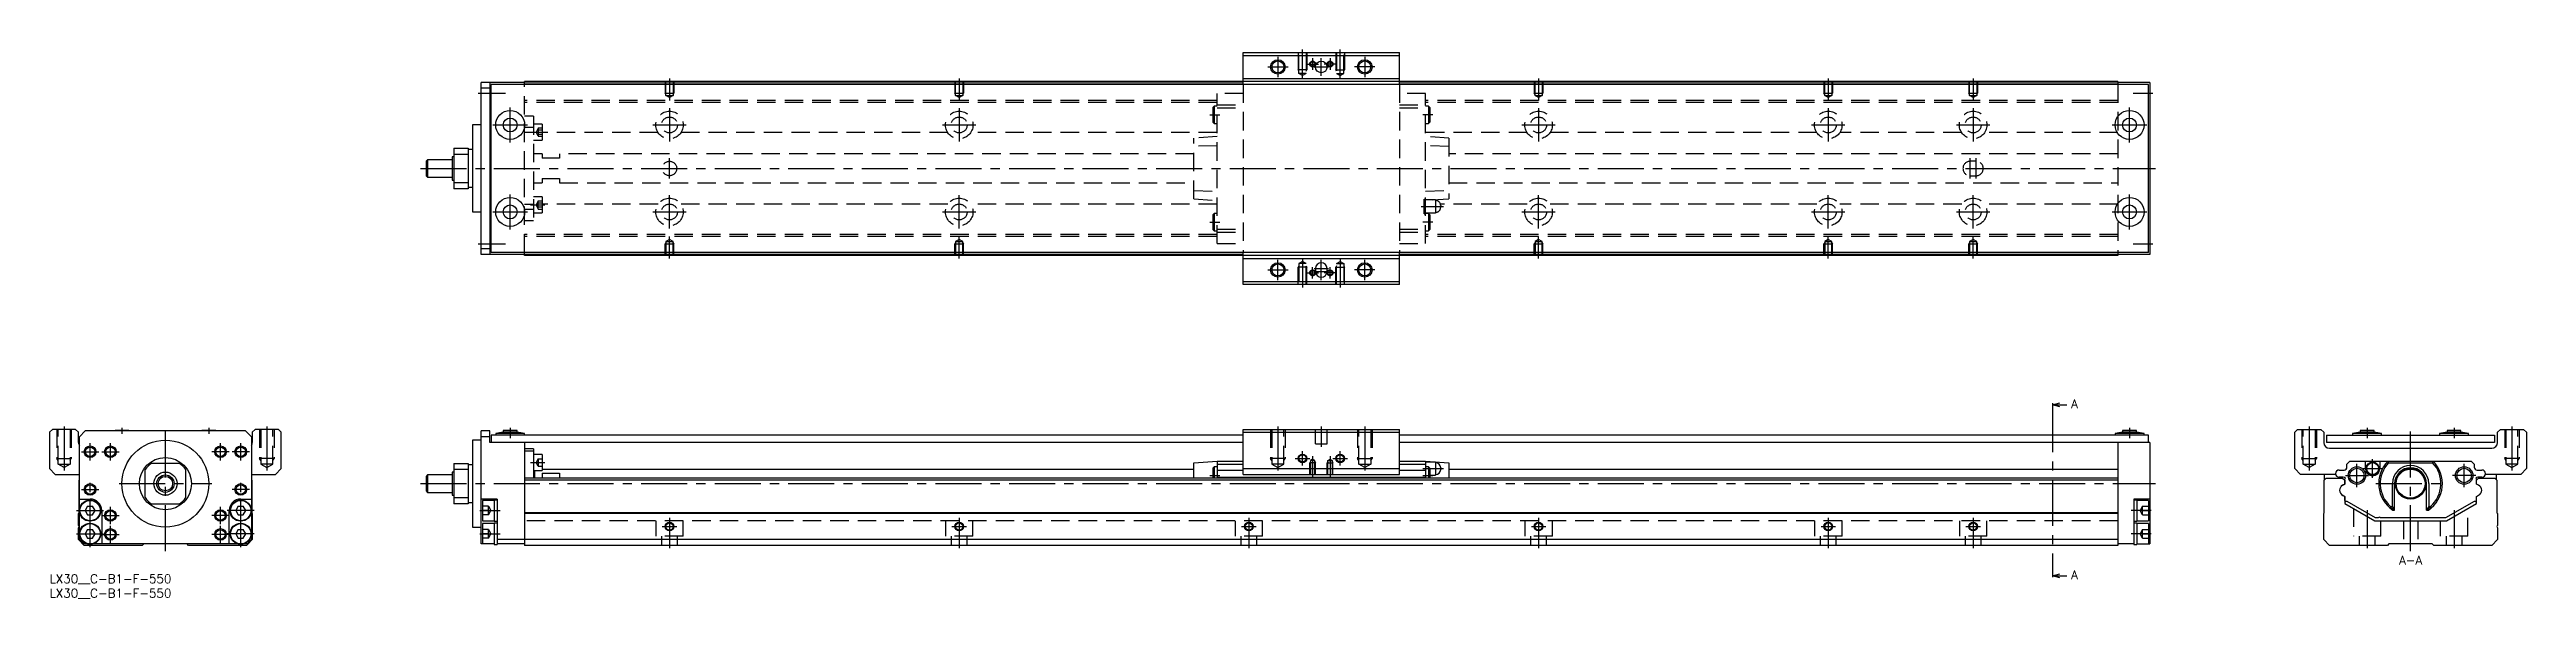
# Model space of a CAD drawing. Extents: x 0 to 855, y -8 to 181.
import ezdxf

# ---------------------------------------------------------------- set-up
doc = ezdxf.new("R2010")
doc.units = 0
doc.header["$LTSCALE"] = 0.5
doc.linetypes.add('CENTER', pattern=[50.8, 31.75, -6.35, 6.35, -6.35])
doc.linetypes.add('DASHED', pattern=[19.05, 12.7, -6.35])
for name, color, linetype in [('MSM_CENTER', 1, 'CENTER'), ('MSM_CONTINUOUS', 7, 'CONTINUOUS'), ('MSM_DASHED', 4, 'DASHED'), ('MSM_NARROW', 5, 'CONTINUOUS'), ('MSM_PART_NUMBER', 7, 'CONTINUOUS')]:
    doc.layers.add(name, color=color, linetype=linetype)
doc.styles.get("Standard").update_dxf_attribs({"font": 'txt.shx', "height": 3, "bigfont": 'bigfont.shx'})

# ---------------------------------------------------------------- blocks, each defined once
blk = doc.blocks.new('*U2')
at = {"layer": 'MSM_PART_NUMBER'}
blk.add_text('LX30__C-B1-F-550', height=3, dxfattribs=at).set_placement((0, -3))
blk = doc.blocks.new('*U3')
at = {"layer": 'MSM_PART_NUMBER'}
blk.add_text('LX30__C-B1-F-550', height=3, dxfattribs=at).set_placement((0, -8))

msp = doc.modelspace()

# ---------------------------------------------------------------- linework, layer by layer
at = {"layer": 'MSM_CENTER'}
for p, q in [((432.5, 171.09), (432.5, 181)), ((445.5, 171.09), (445.5, 181)), ((420.5, 175), (427.5, 175)), ((424, 178.5), (424, 171.5)), ((434, 176), (438, 176)), ((436, 178), (436, 174)), ((436.5, 175), (441.5, 175)), ((439, 172), (439, 178)), ((444, 176), (440, 176)), ((442, 178), (442, 174)), ((457.5, 175), (450.5, 175)), ((454, 178.5), (454, 171.5)), ((148, 166), (157.4, 166)), ((214, 171), (214, 163.49)), ((314, 171), (314, 163.49)), ((514, 171), (514, 163.49)), ((614, 171), (614, 163.49)), ((664, 171), (664, 163.49)), ((719.25, 166), (726, 166)), ((153, 155), (165, 155)), ((159, 149), (159, 161)), ((208.25, 155), (219.75, 155)), ((214, 160.75), (214, 149.25)), ((308.25, 155), (319.75, 155)), ((314, 160.75), (314, 149.25)), ((400.5, 158.5), (404, 158.5)), ((477.5, 158.5), (474, 158.5)), ((508.25, 155), (519.75, 155)), ((514, 160.75), (514, 149.25)), ((608.25, 155), (619.75, 155)), ((614, 160.75), (614, 149.25)), ((658.25, 155), (669.75, 155)), ((664, 160.75), (664, 149.25)), ((712, 155), (724, 155)), ((718, 149), (718, 161)), ((166, 152.55), (171, 152.55)), ((128, 140), (727, 140)), ((214, 136.5), (214, 143.5)), ((663, 136.5), (663, 143.5)), ((665, 136.5), (665, 143.5)), ((159, 119), (159, 131)), ((214, 119.25), (214, 130.75)), ((314, 119.25), (314, 130.75)), ((514, 119.25), (514, 130.75)), ((614, 119.25), (614, 130.75)), ((664, 119.25), (664, 130.75)), ((718, 119), (718, 131)), ((153, 125), (165, 125)), ((166, 127.44), (171, 127.44)), ((208.25, 125), (219.75, 125)), ((308.25, 125), (319.75, 125)), ((400.5, 121.5), (404, 121.5)), ((473.5, 126.9), (481.2, 126.9)), ((477.5, 121.5), (474, 121.5)), ((508.25, 125), (519.75, 125)), ((608.25, 125), (619.75, 125)), ((658.25, 125), (669.75, 125)), ((712, 125), (724, 125)), ((148, 114), (157.4, 114)), ((214, 109), (214, 116.51)), ((314, 109), (314, 116.51)), ((514, 109), (514, 116.51)), ((614, 109), (614, 116.51)), ((664, 109), (664, 116.51)), ((719.25, 114), (726, 114)), ((420.5, 105), (427.5, 105)), ((424, 101.5), (424, 108.5)), ((432.5, 108.91), (432.5, 99)), ((434, 104), (438, 104)), ((436, 102), (436, 106)), ((436.5, 105.5), (441.5, 105.5)), ((436.5, 104.5), (441.5, 104.5)), ((439, 101.5), (439, 108.5)), ((444, 104), (440, 104)), ((442, 102), (442, 106)), ((445.5, 108.91), (445.5, 99)), ((457.5, 105), (450.5, 105)), ((454, 101.5), (454, 108.5)), ((40, 8), (40, 51.5)), ((691.37, 58), (691.37, 0)), ((815, 8), (815, 51.5)), ((5, 51), (5, 35.81)), ((14, 39.3), (14, 45.3)), ((21, 39.3), (21, 45.3)), ((25, 50.6), (25, 48.5)), ((55, 50.6), (55, 48.5)), ((59, 39.3), (59, 45.3)), ((66, 39.3), (66, 45.3)), ((75, 51), (75, 35.81)), ((159, 50.6), (159, 47)), ((424, 51), (424, 35.81)), ((439, 51), (439, 44)), ((454, 51), (454, 35.81)), ((718, 50.6), (718, 47)), ((780, 51), (780, 35.81)), ((800, 50.6), (800, 47)), ((830, 50.6), (830, 47)), ((850, 51), (850, 35.81)), ((11, 42.3), (17, 42.3)), ((18, 42.3), (24, 42.3)), ((62, 42.3), (56, 42.3)), ((69, 42.3), (63, 42.3)), ((166, 38.55), (171, 38.55)), ((430, 40), (435, 40)), ((432.5, 37.5), (432.5, 42.5)), ((436, 40.76), (436, 33.5)), ((442, 40.76), (442, 33.5)), ((443, 40), (448, 40)), ((445.5, 37.5), (445.5, 42.5)), ((474, 36.5), (481.2, 36.5)), ((796.5, 30.1), (796.5, 38.1)), ((798.65, 36.5), (805.15, 36.5)), ((801.9, 33.25), (801.9, 39.75)), ((833.5, 30.1), (833.5, 38.1)), ((11, 29.3), (17, 29.3)), ((14, 9.35), (14, 32.3)), ((24, 31.3), (56, 31.3)), ((69, 29.3), (63, 29.3)), ((66, 9.35), (66, 32.3)), ((128, 31.3), (727, 31.3)), ((400.5, 34.1), (404, 34.1)), ((474, 34.1), (477.5, 34.1)), ((792.5, 34.1), (800.5, 34.1)), ((803, 31.3), (827, 31.3)), ((837.5, 34.1), (829.5, 34.1)), ((9.35, 22), (18.65, 22)), ((18, 20.3), (24, 20.3)), ((21, 17.3), (21, 23.3)), ((62, 20.3), (56, 20.3)), ((59, 17.3), (59, 23.3)), ((70.65, 22), (61.35, 22)), ((148.5, 22), (155.5, 22)), ((214, 19.5), (214, 9)), ((314, 19.5), (314, 9)), ((414, 19.5), (414, 9)), ((514, 19.5), (514, 9)), ((614, 19.5), (614, 9)), ((664, 19.5), (664, 9)), ((725.5, 22), (718.5, 22)), ((800, 22.18), (800, 9)), ((830, 22.18), (830, 9)), ((9.35, 14), (18.65, 14)), ((18, 13.8), (24, 13.8)), ((21, 10.8), (21, 16.8)), ((62, 13.8), (56, 13.8)), ((59, 10.8), (59, 16.8)), ((70.65, 14), (61.35, 14)), ((148.5, 14), (155.5, 14)), ((211.5, 16.5), (216.5, 16.5)), ((311.5, 16.5), (316.5, 16.5)), ((411.5, 16.5), (416.5, 16.5)), ((511.5, 16.5), (516.5, 16.5)), ((611.5, 16.5), (616.5, 16.5)), ((661.5, 16.5), (666.5, 16.5)), ((725.5, 14), (718.5, 14))]:
    msp.add_line(p, q, dxfattribs=at)
at = {"layer": 'MSM_CONTINUOUS'}
for p, q in [((412, 180), (466, 180)), ((412, 169), (412, 180)), ((466, 169), (466, 180)), ((412, 179), (466, 179)), ((164, 169.7), (149, 169.7)), ((149, 110.3), (149, 169.7)), ((152, 167.7), (149, 167.7)), ((152, 169.7), (152, 110.3)), ((152.5, 111), (152.5, 169)), ((724.5, 169), (152.5, 169)), ((714, 170), (164, 170)), ((164, 169), (164, 170)), ((412, 169.8), (164, 169.8)), ((412, 169.1), (164, 169.1)), ((412, 171), (466, 171)), ((714, 169.8), (466, 169.8)), ((714, 169.1), (466, 169.1)), ((714, 170), (714, 169)), ((725, 169.7), (714, 169.7)), ((724.5, 111), (724.5, 169)), ((725, 169.7), (725, 110.3)), ((146, 155), (146, 125)), ((149, 155), (146, 155)), ((139.5, 147), (144.5, 147)), ((139.5, 147), (139.5, 133)), ((144.5, 147), (144.5, 133)), ((146, 146.5), (144.5, 146.5)), ((130.5, 143), (130, 142.5)), ((130, 142.5), (130, 137.5)), ((130, 137.5), (130.5, 137)), ((130.5, 143), (130.5, 137)), ((139, 143), (130.5, 143)), ((130.5, 137), (139, 137)), ((139, 144), (139, 136)), ((139.5, 144), (139, 144)), ((144.5, 144.82), (139.5, 144.82)), ((139, 136), (139.5, 136)), ((139.5, 135.18), (144.5, 135.18)), ((144.5, 133), (139.5, 133)), ((144.5, 133.5), (146, 133.5)), ((146, 125), (149, 125)), ((152, 112.3), (149, 112.3)), ((164, 110.3), (149, 110.3)), ((724.5, 111), (152.5, 111)), ((164, 110), (164, 111)), ((412, 110.9), (164, 110.9)), ((412, 110.2), (164, 110.2)), ((714, 110), (164, 110)), ((412, 100), (412, 111)), ((412, 109), (466, 109)), ((437, 105.5), (437, 104.5)), ((441, 104.5), (441, 105.5)), ((466, 100), (466, 111)), ((714, 110.9), (466, 110.9)), ((714, 110.2), (466, 110.2)), ((714, 111), (714, 110)), ((725, 110.3), (714, 110.3)), ((412, 101), (466, 101)), ((466, 100), (412, 100)), ((691.37, 58.5), (693.87, 59.17)), ((691.37, 59), (691.37, 58)), ((693.87, 57.83), (691.37, 58.5)), ((691.37, 58.5), (696.38, 58.5)), ((1, 50), (0, 49)), ((0, 49), (0, 36.5)), ((9, 50), (1, 50)), ((10, 49), (9, 50)), ((10, 45.5), (10, 49)), ((12.3, 49.5), (10.3, 47.5)), ((10.3, 12), (10.3, 47.5)), ((67.7, 49.5), (12.3, 49.5)), ((22.6, 49.6), (22.6, 49.5)), ((27.4, 49.6), (22.6, 49.6)), ((27.4, 49.5), (27.4, 49.6)), ((52.6, 49.6), (52.6, 49.5)), ((57.4, 49.6), (52.6, 49.6)), ((57.4, 49.5), (57.4, 49.6)), ((69.7, 47.5), (67.7, 49.5)), ((69.7, 47.5), (69.7, 12)), ((71, 50), (70, 49)), ((70, 49), (70, 45.5)), ((79, 50), (71, 50)), ((80, 49), (79, 50)), ((80, 36.5), (80, 49)), ((149, 46.3), (146, 46.3)), ((146, 46.3), (146, 16.3)), ((149, 10.5), (149, 49.5)), ((152, 49.5), (149, 49.5)), ((152, 47.5), (149, 47.5)), ((152, 45.5), (152, 49.5)), ((412, 45.5), (152, 45.5)), ((152.5, 48), (152.5, 45.5)), ((412, 48), (152.5, 48)), ((156.6, 49), (154, 48.6)), ((154, 48.6), (154, 48)), ((164, 48.6), (154, 48.6)), ((156.6, 49.6), (156.6, 49)), ((161.4, 49.6), (156.6, 49.6)), ((161.4, 49), (156.6, 49)), ((161.4, 49), (161.4, 49.6)), ((164, 48.6), (161.4, 49)), ((164, 48), (164, 48.6)), ((164, 45.5), (164, 10)), ((167, 43.3), (164, 43.3)), ((167, 43.3), (167, 33.2)), ((412, 34.5), (412, 50)), ((412, 50), (466, 50)), ((412, 49), (466, 49)), ((466, 34.5), (466, 50)), ((724.5, 48), (466, 48)), ((725, 45.5), (466, 45.5)), ((715.6, 49), (713, 48.6)), ((713, 48.6), (713, 48)), ((723, 48.6), (713, 48.6)), ((714, 45.5), (714, 10)), ((715.6, 49.6), (715.6, 49)), ((720.4, 49.6), (715.6, 49.6)), ((720.4, 49), (715.6, 49)), ((720.4, 49), (720.4, 49.6)), ((723, 48.6), (720.4, 49)), ((723, 48), (723, 48.6)), ((724.5, 45.5), (724.5, 48)), ((725, 45.5), (725, 10.5)), ((775, 49), (776, 50)), ((775, 36.5), (775, 49)), ((776, 50), (784, 50)), ((784, 50), (785, 49)), ((785, 49), (785, 45.5)), ((786, 48), (786, 45.5)), ((786, 48), (844, 48)), ((844, 45.5), (786, 45.5)), ((787, 43.5), (843, 43.5)), ((797.6, 49), (795, 48.6)), ((805, 48.6), (795, 48.6)), ((795, 48.6), (795, 48)), ((802.4, 49.6), (797.6, 49.6)), ((797.6, 49.6), (797.6, 49)), ((802.4, 49), (797.6, 49)), ((802.4, 49), (802.4, 49.6)), ((805, 48.6), (802.4, 49)), ((805, 48), (805, 48.6)), ((827.6, 49), (825, 48.6)), ((835, 48.6), (825, 48.6)), ((825, 48.6), (825, 48)), ((832.4, 49.6), (827.6, 49.6)), ((827.6, 49.6), (827.6, 49)), ((832.4, 49), (827.6, 49)), ((832.4, 49), (832.4, 49.6)), ((835, 48.6), (832.4, 49)), ((835, 48), (835, 48.6)), ((844, 48), (844, 45.5)), ((845, 49), (846, 50)), ((845, 45.5), (845, 49)), ((846, 50), (854, 50)), ((854, 50), (855, 49)), ((855, 49), (855, 36.5)), ((0, 36.5), (2, 34.5)), ((2, 34.5), (10.3, 34.5)), ((33, 26.48), (33, 36.12)), ((44.82, 38.3), (35.18, 38.3)), ((47, 26.48), (47, 36.12)), ((69.7, 34.5), (78, 34.5)), ((78, 34.5), (80, 36.5)), ((130.5, 34.3), (130, 33.8)), ((139, 34.3), (130.5, 34.3)), ((130.5, 34.3), (130.5, 28.3)), ((139.5, 35.3), (139, 35.3)), ((139, 35.3), (139, 27.3)), ((139.5, 38.3), (144.5, 38.3)), ((139.5, 38.3), (139.5, 24.3)), ((144.5, 36.12), (139.5, 36.12)), ((144.5, 38.3), (144.5, 24.3)), ((146, 37.8), (144.5, 37.8)), ((167, 42.45), (164, 42.45)), ((170, 41.3), (167, 41.3)), ((167, 35.8), (170, 35.8)), ((167.5, 33.2), (167.5, 35.8)), ((170, 41.3), (170, 35.8)), ((170, 36.3), (395, 36.3)), ((170, 34.87), (176, 34.87)), ((170, 34.87), (170, 33.2)), ((176, 34.87), (176, 33.2)), ((395, 38.5), (403, 39)), ((395, 33.2), (395, 38.5)), ((402, 37.1), (401.5, 36.6)), ((401.5, 36.6), (401.5, 33.2)), ((403, 37.1), (402, 37.1)), ((402, 37.1), (402, 33.2)), ((403, 39), (412, 39)), ((403, 39), (403, 33.2)), ((403, 38), (412, 38)), ((403, 36), (412, 36)), ((412, 36.5), (466, 36.5)), ((412, 34.5), (466, 34.5)), ((466, 39), (475, 39)), ((466, 38), (475, 38)), ((466, 36), (475, 36)), ((475, 39), (483, 38.5)), ((475, 39), (475, 33.2)), ((478.45, 38.75), (475, 38.75)), ((476, 37.1), (475, 37.1)), ((476.5, 36.6), (476, 37.1)), ((476, 37.1), (476, 33.2)), ((476.5, 36.6), (476.5, 33.2)), ((476.5, 34.25), (478.45, 34.25)), ((478.45, 38.75), (478.45, 34.25)), ((480.2, 36.8), (480.2, 36.2)), ((483, 38.5), (483, 33.2)), ((483, 36.3), (714, 36.3)), ((777, 34.5), (775, 36.5)), ((789.13, 34.5), (777, 34.5)), ((785.3, 32.6), (785.3, 34.5)), ((790.35, 36), (792.05, 36)), ((793.05, 38), (794.05, 39)), ((793.05, 37), (793.05, 38)), ((794.05, 39), (835.95, 39)), ((799.4, 36.5), (799.4, 39)), ((804.4, 39), (804.4, 36.5)), ((807.14, 39), (807.4, 38.5)), ((807.4, 38.5), (822.6, 38.5)), ((822.6, 38.5), (822.86, 39)), ((835.95, 39), (836.95, 38)), ((836.95, 38), (836.95, 37)), ((837.95, 36), (839.65, 36)), ((853, 34.5), (840.87, 34.5)), ((844.7, 32.6), (844.7, 34.5)), ((855, 36.5), (853, 34.5)), ((10.2, 32.5), (10.3, 32.6)), ((10.2, 21.2), (10.2, 32.5)), ((10.3, 26), (14, 26)), ((66, 26), (69.7, 26)), ((69.7, 32.6), (69.8, 32.5)), ((69.8, 32.5), (69.8, 21.2)), ((130, 33.8), (130, 28.8)), ((130, 28.8), (130.5, 28.3)), ((130.5, 28.3), (139, 28.3)), ((139, 27.3), (139.5, 27.3)), ((139.5, 26.48), (144.5, 26.48)), ((154.5, 26), (149, 26)), ((154.5, 26), (154.5, 10.35)), ((714, 33.2), (164, 33.2)), ((714, 32.5), (164, 32.5)), ((403, 33.5), (475, 33.5)), ((725, 26), (719.5, 26)), ((719.5, 26), (719.5, 10.35)), ((785.2, 32.5), (785.9, 33.2)), ((785.2, 21.2), (785.2, 32.5)), ((785.9, 33.2), (791.55, 33.2)), ((791.75, 33.5), (790.35, 33.5)), ((792.25, 31.15), (791.5, 30.72)), ((792.25, 26.85), (791.5, 27.28)), ((791.55, 33.2), (792.25, 32.5)), ((791.6, 30.78), (792.25, 31.15)), ((791.6, 27.22), (792.25, 26.85)), ((792.2, 32.55), (792.2, 32.7)), ((792.25, 32.5), (792.2, 32.55)), ((792.25, 31.15), (792.25, 32.5)), ((792.25, 32.5), (792.25, 31.15)), ((792.25, 25.45), (792.25, 26.85)), ((792.25, 26.85), (792.25, 24.5)), ((808.74, 23.45), (808.74, 31.3)), ((809.5, 22.2), (809.5, 31.3)), ((820.5, 22.2), (820.5, 31.3)), ((821.26, 31.3), (821.26, 23.45)), ((837.75, 32.5), (838.45, 33.2)), ((837.75, 31.15), (837.75, 32.5)), ((838.4, 30.78), (837.75, 31.15)), ((837.75, 26.85), (838.5, 27.28)), ((837.75, 24.5), (837.75, 26.85)), ((837.8, 32.7), (837.8, 32.55)), ((839.65, 33.5), (838.25, 33.5)), ((838.4, 30.78), (838.49, 30.73)), ((838.45, 33.2), (844.1, 33.2)), ((844.1, 33.2), (844.8, 32.5)), ((844.8, 32.5), (844.8, 21.2)), ((10, 21), (10.2, 21.2)), ((10, 16.9), (10, 21)), ((13.13, 23.5), (12.27, 22)), ((12.27, 22), (13.13, 20.5)), ((13.13, 23.5), (14.87, 23.5)), ((13.13, 20.5), (14.87, 20.5)), ((15.73, 22), (14.87, 23.5)), ((14.87, 20.5), (15.73, 22)), ((18, 22), (18, 10.5)), ((35.18, 24.3), (44.82, 24.3)), ((62, 10.5), (62, 22)), ((65.13, 23.5), (64.27, 22)), ((64.27, 22), (65.13, 20.5)), ((65.13, 23.5), (66.87, 23.5)), ((65.13, 20.5), (66.87, 20.5)), ((67.73, 22), (66.87, 23.5)), ((66.87, 20.5), (67.73, 22)), ((69.8, 21.2), (70, 21)), ((70, 21), (70, 12)), ((144.5, 24.3), (139.5, 24.3)), ((144.5, 24.8), (146, 24.8)), ((153.5, 25.5), (149.5, 25.5)), ((149.5, 25.5), (149.5, 18.5)), ((149.5, 18.5), (153.5, 18.5)), ((153.5, 17.5), (149.5, 17.5)), ((149.5, 17.5), (149.5, 10.5)), ((154.5, 25.65), (153.5, 25.65)), ((153.5, 25.65), (153.5, 18.35)), ((153.5, 18.35), (154.5, 18.35)), ((154.5, 17.65), (153.5, 17.65)), ((153.5, 17.65), (153.5, 10.35)), ((714, 21.2), (164, 21.2)), ((714, 21), (164, 21)), ((720.5, 25.65), (719.5, 25.65)), ((719.5, 18.35), (720.5, 18.35)), ((720.5, 17.65), (719.5, 17.65)), ((720.5, 25.65), (720.5, 18.35)), ((724.5, 25.5), (720.5, 25.5)), ((720.5, 18.5), (724.5, 18.5)), ((720.5, 17.65), (720.5, 10.35)), ((724.5, 17.5), (720.5, 17.5)), ((724.5, 25.5), (724.5, 18.5)), ((724.5, 17.5), (724.5, 10.5)), ((785, 21), (785.2, 21.2)), ((785, 12), (785, 21)), ((792.25, 24.5), (802.64, 18.5)), ((793.1, 25.16), (792.7, 25.16)), ((802.91, 19.5), (793.1, 25.16)), ((802.64, 18.5), (827.36, 18.5)), ((803.85, 19.5), (802.91, 19.5)), ((827.09, 19.5), (804.65, 19.5)), ((808.07, 23.45), (808.74, 23.45)), ((809.5, 22.2), (808.74, 23.45)), ((808.82, 22.2), (809.5, 22.2)), ((821.26, 23.45), (820.5, 22.2)), ((820.5, 22.2), (821.18, 22.2)), ((821.26, 23.45), (821.93, 23.45)), ((836.9, 25.16), (827.09, 19.5)), ((827.36, 18.5), (837.75, 24.5)), ((837.3, 25.16), (836.9, 25.16)), ((844.8, 21.2), (845, 21)), ((845, 21), (845, 16.9)), ((10, 12), (10, 16.1)), ((12, 10), (10, 12)), ((11.8, 10.5), (10.3, 12)), ((12.96, 10.5), (11.8, 10.5)), ((32, 10), (12, 10)), ((13.13, 15.5), (12.27, 14)), ((12.27, 14), (13.13, 12.5)), ((13.13, 15.5), (14.87, 15.5)), ((13.13, 12.5), (14.87, 12.5)), ((15.73, 14), (14.87, 15.5)), ((14.87, 12.5), (15.73, 14)), ((64.96, 10.5), (15.04, 10.5)), ((32.5, 10.5), (32, 10)), ((48, 10), (47.5, 10.5)), ((68, 10), (48, 10)), ((65.13, 15.5), (64.27, 14)), ((64.27, 14), (65.13, 12.5)), ((65.13, 15.5), (66.87, 15.5)), ((65.13, 12.5), (66.87, 12.5)), ((67.73, 14), (66.87, 15.5)), ((66.87, 12.5), (67.73, 14)), ((68.2, 10.5), (67.04, 10.5)), ((70, 12), (68, 10)), ((69.7, 12), (68.2, 10.5)), ((146, 16.3), (149, 16.3)), ((153.5, 10.5), (149, 10.5)), ((153.5, 10.35), (154.5, 10.35)), ((714, 12), (154.5, 12)), ((164, 10.5), (154.5, 10.5)), ((714, 10), (164, 10)), ((719.5, 10.5), (714, 10.5)), ((719.5, 10.35), (720.5, 10.35)), ((720.5, 10.5), (725, 10.5)), ((787, 10), (785, 12)), ((807, 10), (787, 10)), ((807.5, 10.5), (807, 10)), ((822.5, 10.5), (807.5, 10.5)), ((823, 10), (822.5, 10.5)), ((843, 10), (823, 10)), ((845, 12), (843, 10)), ((845, 16.1), (845, 12)), ((691.37, -0.5), (693.87, 0.17)), ((691.37, 0), (691.37, -1)), ((693.87, -1.17), (691.37, -0.5)), ((691.37, -0.5), (696.38, -0.5))]:
    msp.add_line(p, q, dxfattribs=at)
for centre, radius in [((424, 175), 2.07), ((439, 175), 2), ((454, 175), 2.07), ((159, 155), 5), ((159, 155), 2.4), ((718, 155), 5), ((718, 155), 2.4), ((159, 125), 5), ((718, 125), 5), ((159, 125), 2.4), ((718, 125), 2.4), ((424, 105), 2.07), ((454, 105), 2.07), ((14, 42.3), 1.62), ((21, 42.3), 1.62), ((40, 31.3), 15), ((59, 42.3), 1.62), ((66, 42.3), 1.62), ((40, 31.3), 9), ((40, 31.3), 4), ((40, 31.3), 3), ((432.5, 40), 1.23), ((445.5, 40), 1.23), ((796.5, 34.1), 3), ((796.5, 34.1), 2.5), ((801.9, 36.5), 2.25), ((801.9, 36.5), 2.05), ((815, 31.3), 5.3), ((815, 31.3), 5), ((833.5, 34.1), 3), ((833.5, 34.1), 2.5), ((14, 22), 3.65), ((14, 29.3), 1.62), ((40, 31.3), 2.5), ((66, 22), 3.65), ((66, 29.3), 1.62), ((14, 14), 3.65), ((14, 22), 3.5), ((14, 14), 3.5), ((21, 20.3), 1.62), ((59, 20.3), 1.62), ((66, 14), 3.65), ((66, 22), 3.5), ((66, 14), 3.5), ((214, 16.5), 1.23), ((314, 16.5), 1.23), ((414, 16.5), 1.23), ((514, 16.5), 1.23), ((614, 16.5), 1.23), ((664, 16.5), 1.23), ((21, 13.8), 1.62), ((59, 13.8), 1.62)]:
    msp.add_circle(centre, radius, dxfattribs=at)
for centre, radius, start, end in [((439, 105.5), 2, 0, 180), ((439, 104.5), 2, 180, 0), ((12, 45.5), 2, 180, 211.78833), ((68, 45.5), 2, 328.21167, 0), ((787, 45.5), 2, 180, 270), ((843, 45.5), 2, 270, 0), ((40, 31.3), 8.5, 124.56032, 145.43968), ((40, 31.3), 8.5, 34.56032, 55.43968), ((478.45, 36.8), 1.75, 0, 90), ((478.45, 36.2), 1.75, 270, 0), ((790.35, 34.75), 1.25, 90, 270), ((792.05, 37), 1, 270, 0), ((801.9, 36.5), 2.5, 180, 0), ((815, 31.3), 11, 135.573, 235.81959), ((815, 31.3), 10.47, 136.57129, 228.55525), ((815, 31.3), 6.26, 0, 180), ((815, 31.3), 5.5, 0, 180), ((815, 31.3), 11, 304.18041, 44.427), ((815, 31.3), 10.47, 311.44475, 43.42871), ((837.95, 37), 1, 180, 270), ((839.65, 34.75), 1.25, 270, 90), ((14, 22), 4, 0, 90), ((40, 31.3), 8.5, 214.56032, 235.43968), ((40, 31.3), 8.5, 304.56032, 325.43968), ((66, 22), 4, 90, 180), ((792.65, 28.85), 2.2, 121.45533, 176.01903), ((792.65, 29.15), 2.2, 183.98097, 241.45517), ((792.65, 28.85), 2.2, 121.38869, 134.53306), ((791.75, 32.5), 1, 41.23398, 90), ((792.7, 32.7), 0.5, 113.32535, 180), ((838.25, 32.5), 1, 90, 138.76602), ((837.3, 32.7), 0.5, 0, 66.67465), ((837.35, 28.85), 2.2, 3.98097, 61.45517), ((837.35, 29.15), 2.2, 301.45533, 356.01903), ((792.7, 25.66), 0.5, 205.84193, 270), ((804.25, 19.2), 0.5, 36.8699, 143.1301), ((816.51, 27.65), 9.43, 206.44562, 215.3272), ((814, 27.35), 8.84, 324.37545, 333.85173), ((837.3, 25.66), 0.5, 270, 334.15807), ((9.7, 16.5), 0.5, 306.8699, 53.1301), ((12.3, 12.5), 2, 216.8699, 233.1301), ((67.7, 12.5), 2, 306.8699, 323.1301), ((845.3, 16.5), 0.5, 126.8699, 233.1301)]:
    msp.add_arc(centre, radius, start, end, dxfattribs=at)
at = {"layer": 'MSM_DASHED'}
for p, q in [((431, 180), (431, 174)), ((431.27, 172.8), (431.27, 180)), ((433.73, 180), (433.73, 172.8)), ((434, 180), (434, 174)), ((444, 180), (444, 174)), ((444.27, 180), (444.27, 172.8)), ((446.73, 172.8), (446.73, 180)), ((447, 180), (447, 174)), ((434, 174), (431, 174)), ((431.27, 173.53), (431, 174)), ((433.73, 172.8), (431.27, 172.8)), ((432.5, 172.09), (431.27, 172.8)), ((433.73, 172.8), (432.5, 172.09)), ((433.73, 173.53), (434, 174)), ((444, 174), (447, 174)), ((444.27, 173.53), (444, 174)), ((444.27, 172.8), (446.73, 172.8)), ((444.27, 172.8), (445.5, 172.09)), ((445.5, 172.09), (446.73, 172.8)), ((446.73, 173.53), (447, 174)), ((164, 111), (164, 169)), ((403, 163.45), (164, 163.45)), ((403, 162.75), (164, 162.75)), ((212.5, 170), (212.5, 166)), ((212.77, 165.53), (212.5, 166)), ((212.5, 166), (215.5, 166)), ((212.77, 165.2), (212.77, 170)), ((212.77, 165.2), (215.23, 165.2)), ((214, 164.49), (212.77, 165.2)), ((215.23, 165.2), (214, 164.49)), ((215.23, 170), (215.23, 165.2)), ((215.23, 165.53), (215.5, 166)), ((215.5, 170), (215.5, 166)), ((312.5, 170), (312.5, 166)), ((312.77, 165.53), (312.5, 166)), ((312.5, 166), (315.5, 166)), ((312.77, 165.2), (312.77, 170)), ((312.77, 165.2), (315.23, 165.2)), ((314, 164.49), (312.77, 165.2)), ((315.23, 165.2), (314, 164.49)), ((315.23, 170), (315.23, 165.2)), ((315.23, 165.53), (315.5, 166)), ((315.5, 170), (315.5, 166)), ((412, 165.9), (403, 165.9)), ((403, 114.1), (403, 165.9)), ((412, 169), (412, 111)), ((466, 169), (466, 111)), ((475, 165.9), (466, 165.9)), ((475, 114.1), (475, 165.9)), ((714, 163.45), (475, 163.45)), ((714, 162.75), (475, 162.75)), ((512.5, 170), (512.5, 166)), ((512.77, 165.53), (512.5, 166)), ((512.5, 166), (515.5, 166)), ((512.77, 165.2), (512.77, 170)), ((512.77, 165.2), (515.23, 165.2)), ((514, 164.49), (512.77, 165.2)), ((515.23, 165.2), (514, 164.49)), ((515.23, 170), (515.23, 165.2)), ((515.23, 165.53), (515.5, 166)), ((515.5, 170), (515.5, 166)), ((612.5, 170), (612.5, 166)), ((612.77, 165.53), (612.5, 166)), ((612.5, 166), (615.5, 166)), ((612.77, 165.2), (612.77, 170)), ((612.77, 165.2), (615.23, 165.2)), ((614, 164.49), (612.77, 165.2)), ((615.23, 165.2), (614, 164.49)), ((615.23, 170), (615.23, 165.2)), ((615.23, 165.53), (615.5, 166)), ((615.5, 170), (615.5, 166)), ((662.5, 170), (662.5, 166)), ((662.77, 165.53), (662.5, 166)), ((662.5, 166), (665.5, 166)), ((662.77, 165.2), (662.77, 170)), ((662.77, 165.2), (665.23, 165.2)), ((664, 164.49), (662.77, 165.2)), ((665.23, 165.2), (664, 164.49)), ((665.23, 170), (665.23, 165.2)), ((665.23, 165.53), (665.5, 166)), ((665.5, 170), (665.5, 166)), ((714, 169), (714, 111)), ((167, 158), (164, 158)), ((167, 154.13), (164, 154.13)), ((167, 158), (167, 122)), ((170, 155.3), (167, 155.3)), ((168.7, 154), (170, 154)), ((168.7, 154), (168.7, 151.11)), ((170, 155.3), (170, 149.8)), ((402, 161.5), (401.5, 161)), ((401.5, 161), (401.5, 156)), ((401.5, 156), (402, 155.5)), ((402, 161.5), (402, 155.5)), ((403, 161.5), (402, 161.5)), ((402, 155.5), (403, 155.5)), ((403, 161.95), (412, 161.95)), ((403, 160.95), (412, 160.95)), ((466, 161.95), (475, 161.95)), ((466, 160.95), (475, 160.95)), ((476, 161.5), (475, 161.5)), ((475, 155.5), (476, 155.5)), ((476, 161.5), (476, 155.5)), ((476.5, 161), (476, 161.5)), ((476, 155.5), (476.5, 156)), ((476.5, 161), (476.5, 156)), ((167, 152.38), (164, 152.38)), ((167, 149.8), (170, 149.8)), ((168.7, 153.8), (167.98, 152.55)), ((168.7, 151.3), (167.98, 152.55)), ((168.7, 153.28), (170, 153.28)), ((168.7, 151.83), (170, 151.83)), ((168.7, 151.11), (170, 151.11)), ((210.05, 152.36), (170, 152.36)), ((310.05, 152.36), (217.95, 152.36)), ((403, 152.36), (317.95, 152.36)), ((403, 151), (395, 150.47)), ((395, 129.53), (395, 150.47)), ((403, 147.86), (395, 147.6)), ((510.05, 152.36), (475, 152.36)), ((483, 150.47), (475, 151)), ((483, 147.6), (475, 147.86)), ((483, 150.47), (483, 129.53)), ((610.05, 152.36), (517.95, 152.36)), ((660.05, 152.36), (617.95, 152.36)), ((714, 152.36), (667.95, 152.36)), ((170, 145), (167, 145)), ((170, 145), (170, 143.5)), ((176, 143.5), (170, 143.5)), ((176, 145), (176, 143.5)), ((395, 145), (176, 145)), ((714, 145), (483, 145)), ((665, 142.5), (663, 142.5)), ((663, 137.5), (665, 137.5)), ((167, 135), (170, 135)), ((170, 130.19), (167, 130.19)), ((168.7, 128.69), (167.98, 127.44)), ((168.7, 128.89), (170, 128.89)), ((168.7, 126), (168.7, 128.89)), ((170, 136.5), (176, 136.5)), ((170, 136.5), (170, 135)), ((170, 130.19), (170, 124.69)), ((176, 136.5), (176, 135)), ((176, 135), (395, 135)), ((395, 132.4), (403, 132.14)), ((395, 129.53), (403, 129)), ((474.5, 129.4), (475, 129.4)), ((474.5, 124.4), (474.5, 129.4)), ((475, 128.4), (474.5, 128.4)), ((475, 132.14), (483, 132.4)), ((478.45, 129.15), (475, 129.15)), ((477.26, 129.15), (483, 129.53)), ((478.45, 129.15), (478.45, 124.65)), ((483, 135), (714, 135)), ((167, 127.62), (164, 127.62)), ((167, 125.87), (164, 125.87)), ((164, 122), (167, 122)), ((167, 124.69), (170, 124.69)), ((168.7, 126.19), (167.98, 127.44)), ((168.7, 128.17), (170, 128.17)), ((168.7, 126.72), (170, 126.72)), ((168.7, 126), (170, 126)), ((210.05, 127.64), (170, 127.64)), ((310.05, 127.64), (217.95, 127.64)), ((403, 127.64), (317.95, 127.64)), ((402, 124.5), (401.5, 124)), ((401.5, 124), (401.5, 119)), ((403, 124.5), (402, 124.5)), ((402, 124.5), (402, 118.5)), ((474.5, 125.4), (475, 125.4)), ((474.5, 124.4), (475, 124.4)), ((475, 124.65), (478.45, 124.65)), ((476, 124.5), (475, 124.5)), ((476.5, 124), (476, 124.5)), ((476, 124.5), (476, 118.5)), ((476.5, 124), (476.5, 119)), ((510.05, 127.64), (480.14, 127.64)), ((480.2, 127.2), (480.2, 126.6)), ((610.05, 127.64), (517.95, 127.64)), ((660.05, 127.64), (617.95, 127.64)), ((714, 127.64), (667.95, 127.64)), ((403, 117.25), (164, 117.25)), ((403, 116.55), (164, 116.55)), ((212.77, 114.47), (212.5, 114)), ((212.5, 110), (212.5, 114)), ((212.5, 114), (215.5, 114)), ((214, 115.51), (212.77, 114.8)), ((212.77, 114.8), (212.77, 110)), ((212.77, 114.8), (215.23, 114.8)), ((215.23, 114.8), (214, 115.51)), ((215.23, 110), (215.23, 114.8)), ((215.23, 114.47), (215.5, 114)), ((215.5, 110), (215.5, 114)), ((312.77, 114.47), (312.5, 114)), ((312.5, 110), (312.5, 114)), ((312.5, 114), (315.5, 114)), ((314, 115.51), (312.77, 114.8)), ((312.77, 114.8), (312.77, 110)), ((312.77, 114.8), (315.23, 114.8)), ((315.23, 114.8), (314, 115.51)), ((315.23, 110), (315.23, 114.8)), ((315.23, 114.47), (315.5, 114)), ((315.5, 110), (315.5, 114)), ((401.5, 119), (402, 118.5)), ((402, 118.5), (403, 118.5)), ((403, 119.05), (412, 119.05)), ((403, 118.05), (412, 118.05)), ((403, 114.1), (412, 114.1)), ((466, 119.05), (475, 119.05)), ((466, 118.05), (475, 118.05)), ((466, 114.1), (475, 114.1)), ((475, 118.5), (476, 118.5)), ((714, 117.25), (475, 117.25)), ((714, 116.55), (475, 116.55)), ((476, 118.5), (476.5, 119)), ((512.77, 114.47), (512.5, 114)), ((512.5, 110), (512.5, 114)), ((512.5, 114), (515.5, 114)), ((514, 115.51), (512.77, 114.8)), ((512.77, 114.8), (512.77, 110)), ((512.77, 114.8), (515.23, 114.8)), ((515.23, 114.8), (514, 115.51)), ((515.23, 110), (515.23, 114.8)), ((515.23, 114.47), (515.5, 114)), ((515.5, 110), (515.5, 114)), ((612.77, 114.47), (612.5, 114)), ((612.5, 110), (612.5, 114)), ((612.5, 114), (615.5, 114)), ((614, 115.51), (612.77, 114.8)), ((612.77, 114.8), (612.77, 110)), ((612.77, 114.8), (615.23, 114.8)), ((615.23, 114.8), (614, 115.51)), ((615.23, 110), (615.23, 114.8)), ((615.23, 114.47), (615.5, 114)), ((615.5, 110), (615.5, 114)), ((662.77, 114.47), (662.5, 114)), ((662.5, 110), (662.5, 114)), ((662.5, 114), (665.5, 114)), ((664, 115.51), (662.77, 114.8)), ((662.77, 114.8), (662.77, 110)), ((662.77, 114.8), (665.23, 114.8)), ((665.23, 114.8), (664, 115.51)), ((665.23, 110), (665.23, 114.8)), ((665.23, 114.47), (665.5, 114)), ((665.5, 110), (665.5, 114)), ((431.27, 106.47), (431, 106)), ((434, 106), (431, 106)), ((431, 100), (431, 106)), ((432.5, 107.91), (431.27, 107.2)), ((431.27, 107.2), (431.27, 100)), ((433.73, 107.2), (431.27, 107.2)), ((433.73, 107.2), (432.5, 107.91)), ((433.73, 100), (433.73, 107.2)), ((433.73, 106.47), (434, 106)), ((434, 100), (434, 106)), ((444.27, 106.47), (444, 106)), ((444, 100), (444, 106)), ((444, 106), (447, 106)), ((444.27, 107.2), (445.5, 107.91)), ((444.27, 100), (444.27, 107.2)), ((444.27, 107.2), (446.73, 107.2)), ((445.5, 107.91), (446.73, 107.2)), ((446.73, 107.2), (446.73, 100)), ((446.73, 106.47), (447, 106)), ((447, 100), (447, 106)), ((2.5, 50), (2.5, 40)), ((2.93, 38), (2.93, 50)), ((7.07, 50), (7.07, 38)), ((7.5, 50), (7.5, 40)), ((72.5, 50), (72.5, 40)), ((72.93, 50), (72.93, 38)), ((77.07, 38), (77.07, 50)), ((77.5, 50), (77.5, 40)), ((421.5, 50), (421.5, 40)), ((421.93, 50), (421.93, 38)), ((426.07, 38), (426.07, 50)), ((426.5, 50), (426.5, 40)), ((437, 45), (437, 50)), ((437, 45), (441, 45)), ((441, 45), (441, 50)), ((451.5, 50), (451.5, 40)), ((451.93, 38), (451.93, 50)), ((456.07, 50), (456.07, 38)), ((456.5, 50), (456.5, 40)), ((777.5, 50), (777.5, 40)), ((777.93, 38), (777.93, 50)), ((782.07, 50), (782.07, 38)), ((782.5, 50), (782.5, 40)), ((847.5, 50), (847.5, 40)), ((847.93, 50), (847.93, 38)), ((852.07, 38), (852.07, 50)), ((852.5, 50), (852.5, 40)), ((2.5, 40), (7.5, 40)), ((2.93, 39.25), (2.5, 40)), ((5, 36.81), (2.93, 38)), ((2.93, 38), (7.07, 38)), ((7.07, 38), (5, 36.81)), ((7.07, 39.25), (7.5, 40)), ((77.5, 40), (72.5, 40)), ((72.93, 39.25), (72.5, 40)), ((72.93, 38), (75, 36.81)), ((77.07, 38), (72.93, 38)), ((75, 36.81), (77.07, 38)), ((77.07, 39.25), (77.5, 40)), ((168.7, 39.8), (167.98, 38.55)), ((168.7, 37.3), (167.98, 38.55)), ((168.7, 39.8), (170, 39.8)), ((168.7, 39.8), (168.7, 37.3)), ((168.7, 38.55), (170, 38.55)), ((168.7, 37.3), (170, 37.3)), ((426.5, 40), (421.5, 40)), ((421.93, 39.25), (421.5, 40)), ((426.07, 38), (421.93, 38)), ((421.93, 38), (424, 36.81)), ((424, 36.81), (426.07, 38)), ((426.07, 39.25), (426.5, 40)), ((435.22, 38.87), (435, 38.5)), ((437, 38.5), (435, 38.5)), ((435, 34.5), (435, 38.5)), ((436, 39.76), (435.22, 39.31)), ((436.78, 39.31), (435.22, 39.31)), ((435.22, 39.31), (435.22, 34.5)), ((436.78, 39.31), (436, 39.76)), ((436.78, 34.5), (436.78, 39.31)), ((436.78, 38.87), (437, 38.5)), ((437, 34.5), (437, 38.5)), ((441.22, 38.87), (441, 38.5)), ((441, 34.5), (441, 38.5)), ((441, 38.5), (443, 38.5)), ((441.22, 39.31), (442, 39.76)), ((441.22, 39.31), (442.78, 39.31)), ((441.22, 34.5), (441.22, 39.31)), ((442, 39.76), (442.78, 39.31)), ((442.78, 39.31), (442.78, 34.5)), ((442.78, 38.87), (443, 38.5)), ((443, 34.5), (443, 38.5)), ((451.5, 40), (456.5, 40)), ((451.93, 39.25), (451.5, 40)), ((451.93, 38), (456.07, 38)), ((454, 36.81), (451.93, 38)), ((456.07, 38), (454, 36.81)), ((456.07, 39.25), (456.5, 40)), ((777.5, 40), (782.5, 40)), ((777.93, 39.25), (777.5, 40)), ((780, 36.81), (777.93, 38)), ((777.93, 38), (782.07, 38)), ((782.07, 38), (780, 36.81)), ((782.07, 39.25), (782.5, 40)), ((852.5, 40), (847.5, 40)), ((847.93, 39.25), (847.5, 40)), ((847.93, 38), (850, 36.81)), ((852.07, 38), (847.93, 38)), ((850, 36.81), (852.07, 38)), ((852.07, 39.25), (852.5, 40)), ((151.5, 23.5), (149.5, 23.5)), ((151.5, 22), (149.5, 22)), ((151.5, 20.5), (149.5, 20.5)), ((151.5, 20.5), (151.5, 23.5)), ((151.5, 23.5), (152.37, 22)), ((151.5, 20.5), (152.37, 22)), ((714, 18.5), (164, 18.5)), ((209.25, 18.5), (209.25, 13.2)), ((218.75, 13.2), (218.75, 18.5)), ((309.25, 18.5), (309.25, 13.2)), ((318.75, 13.2), (318.75, 18.5)), ((409.25, 18.5), (409.25, 13.2)), ((418.75, 13.2), (418.75, 18.5)), ((509.25, 18.5), (509.25, 13.2)), ((518.75, 13.2), (518.75, 18.5)), ((609.25, 18.5), (609.25, 13.2)), ((618.75, 13.2), (618.75, 18.5)), ((659.25, 18.5), (659.25, 13.2)), ((668.75, 13.2), (668.75, 18.5)), ((722.5, 23.5), (721.63, 22)), ((722.5, 20.5), (721.63, 22)), ((722.5, 20.5), (722.5, 23.5)), ((722.5, 23.5), (724.5, 23.5)), ((722.5, 22), (724.5, 22)), ((722.5, 20.5), (724.5, 20.5)), ((795.25, 22.77), (795.25, 13.2)), ((804.75, 13.2), (804.75, 18.5)), ((812.5, 18.5), (812.5, 10.5)), ((817.5, 18.5), (817.5, 10.5)), ((825.25, 18.5), (825.25, 13.2)), ((834.75, 13.2), (834.75, 22.77)), ((151.5, 15.5), (149.5, 15.5)), ((151.5, 14), (149.5, 14)), ((151.5, 12.5), (149.5, 12.5)), ((151.5, 12.5), (151.5, 15.5)), ((151.5, 15.5), (152.37, 14)), ((151.5, 12.5), (152.37, 14)), ((218.75, 13.2), (209.25, 13.2)), ((211.25, 13.2), (211.25, 10)), ((216.75, 10), (216.75, 13.2)), ((318.75, 13.2), (309.25, 13.2)), ((311.25, 13.2), (311.25, 10)), ((316.75, 10), (316.75, 13.2)), ((418.75, 13.2), (409.25, 13.2)), ((411.25, 13.2), (411.25, 10)), ((416.75, 10), (416.75, 13.2)), ((518.75, 13.2), (509.25, 13.2)), ((511.25, 13.2), (511.25, 10)), ((516.75, 10), (516.75, 13.2)), ((618.75, 13.2), (609.25, 13.2)), ((611.25, 13.2), (611.25, 10)), ((616.75, 10), (616.75, 13.2)), ((668.75, 13.2), (659.25, 13.2)), ((661.25, 13.2), (661.25, 10)), ((666.75, 10), (666.75, 13.2)), ((722.5, 15.5), (721.63, 14)), ((722.5, 12.5), (721.63, 14)), ((722.5, 12.5), (722.5, 15.5)), ((722.5, 15.5), (724.5, 15.5)), ((722.5, 14), (724.5, 14)), ((722.5, 12.5), (724.5, 12.5)), ((804.75, 13.2), (795.25, 13.2)), ((797.25, 13.2), (797.25, 10)), ((802.75, 10), (802.75, 13.2)), ((834.75, 13.2), (825.25, 13.2)), ((827.25, 13.2), (827.25, 10)), ((832.75, 10), (832.75, 13.2))]:
    msp.add_line(p, q, dxfattribs=at)
for centre, radius in [((436, 176), 1), ((436, 176), 0.784), ((442, 176), 1), ((442, 176), 0.784), ((214, 155), 4.75), ((214, 155), 2.75), ((314, 155), 4.75), ((314, 155), 2.75), ((514, 155), 4.75), ((514, 155), 2.75), ((614, 155), 4.75), ((614, 155), 2.75), ((664, 155), 4.75), ((664, 155), 2.75), ((214, 140), 2.5), ((214, 125), 4.75), ((314, 125), 4.75), ((514, 125), 4.75), ((614, 125), 4.75), ((664, 125), 4.75), ((214, 125), 2.75), ((314, 125), 2.75), ((514, 125), 2.75), ((614, 125), 2.75), ((664, 125), 2.75), ((436, 104), 1), ((436, 104), 0.784), ((442, 104), 1), ((442, 104), 0.784)]:
    msp.add_circle(centre, radius, dxfattribs=at)
for centre, radius, start, end in [((663, 140), 2.5, 90, 270), ((665, 140), 2.5, 270, 90), ((478.45, 127.2), 1.75, 0, 90), ((478.45, 126.6), 1.75, 270, 0)]:
    msp.add_arc(centre, radius, start, end, dxfattribs=at)
at = {"layer": 'MSM_NARROW'}
for centre, radius in [((424, 175), 2.5), ((454, 175), 2.5), ((424, 105), 2.5), ((454, 105), 2.5), ((14, 42.3), 2), ((21, 42.3), 2), ((59, 42.3), 2), ((66, 42.3), 2), ((432.5, 40), 1.5), ((445.5, 40), 1.5), ((14, 29.3), 2), ((66, 29.3), 2), ((21, 20.3), 2), ((59, 20.3), 2), ((214, 16.5), 1.5), ((314, 16.5), 1.5), ((414, 16.5), 1.5), ((514, 16.5), 1.5), ((614, 16.5), 1.5), ((664, 16.5), 1.5), ((21, 13.8), 2), ((59, 13.8), 2)]:
    msp.add_circle(centre, radius, dxfattribs=at)

# ---------------------------------------------------------------- block references
at = {"layer": 'MSM_CONTINUOUS'}
for name in ['*U2', '*U3']:
    msp.add_blockref(name, (0, 0), dxfattribs=at)

# ---------------------------------------------------------------- texts
at = {"layer": 'MSM_PART_NUMBER'}
for s, p in [('A', (697.79, 57.37)), ('A', (697.79, -1.63)), ('A-A', (811.01, 3.36))]:
    msp.add_text(s, height=3, dxfattribs=at).set_placement(p)

doc.saveas('drawing.dxf')
